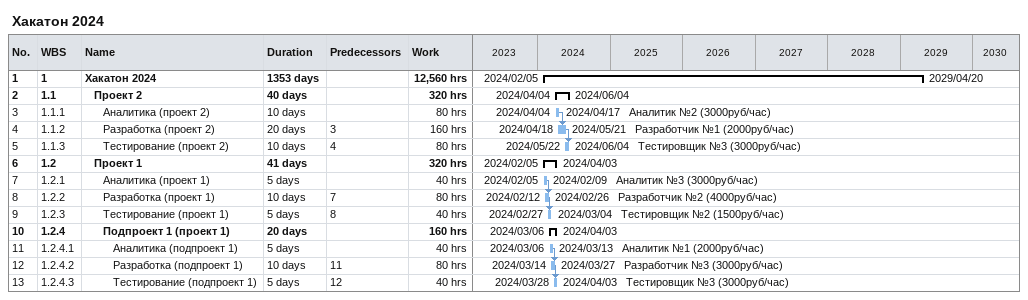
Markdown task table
Хакатон 2024

| ID | WBS | Task | Duration | Start | Finish | Predecessors | Resources | Work (h) |
|---|---|---|---|---|---|---|---|---|
| 1 | 1 | **Хакатон 2024** | 1353d | 2024-02-05 | 2029-04-20 |  |  | 12560 |
| 2 | 1.1 | **Проект 2** | 40d | 2024-04-04 | 2024-06-04 |  |  | 320 |
| 3 | 1.1.1 | Аналитика (проект 2) | 10d | 2024-04-04 | 2024-04-17 |  | Аналитик №2 (3000руб/час) | 80 |
| 4 | 1.1.2 | Разработка (проект 2) | 20d | 2024-04-18 | 2024-05-21 | 3 | Разработчик №1 (2000руб/час) | 160 |
| 5 | 1.1.3 | Тестирование (проект 2) | 10d | 2024-05-22 | 2024-06-04 | 4 | Тестировщик №3 (3000руб/час) | 80 |
| 6 | 1.2 | **Проект 1** | 41d | 2024-02-05 | 2024-04-03 |  |  | 320 |
| 7 | 1.2.1 | Аналитика (проект 1) | 5d | 2024-02-05 | 2024-02-09 |  | Аналитик №3 (3000руб/час) | 40 |
| 8 | 1.2.2 | Разработка (проект 1) | 10d | 2024-02-12 | 2024-02-26 | 7 | Разработчик №2 (4000руб/час) | 80 |
| 9 | 1.2.3 | Тестирование (проект 1) | 5d | 2024-02-27 | 2024-03-04 | 8 | Тестировщик №2 (1500руб/час) | 40 |
| 10 | 1.2.4 | **Подпроект 1 (проект 1)** | 20d | 2024-03-06 | 2024-04-03 |  |  | 160 |
| 11 | 1.2.4.1 | Аналитика (подпроект 1) | 5d | 2024-03-06 | 2024-03-13 |  | Аналитик №1 (2000руб/час) | 40 |
| 12 | 1.2.4.2 | Разработка (подпроект 1) | 10d | 2024-03-14 | 2024-03-27 | 11 | Разработчик №3 (3000руб/час) | 80 |
| 13 | 1.2.4.3 | Тестирование (подпроект 1) | 5d | 2024-03-28 | 2024-04-03 | 12 | Тестировщик №3 (3000руб/час) | 40 |
